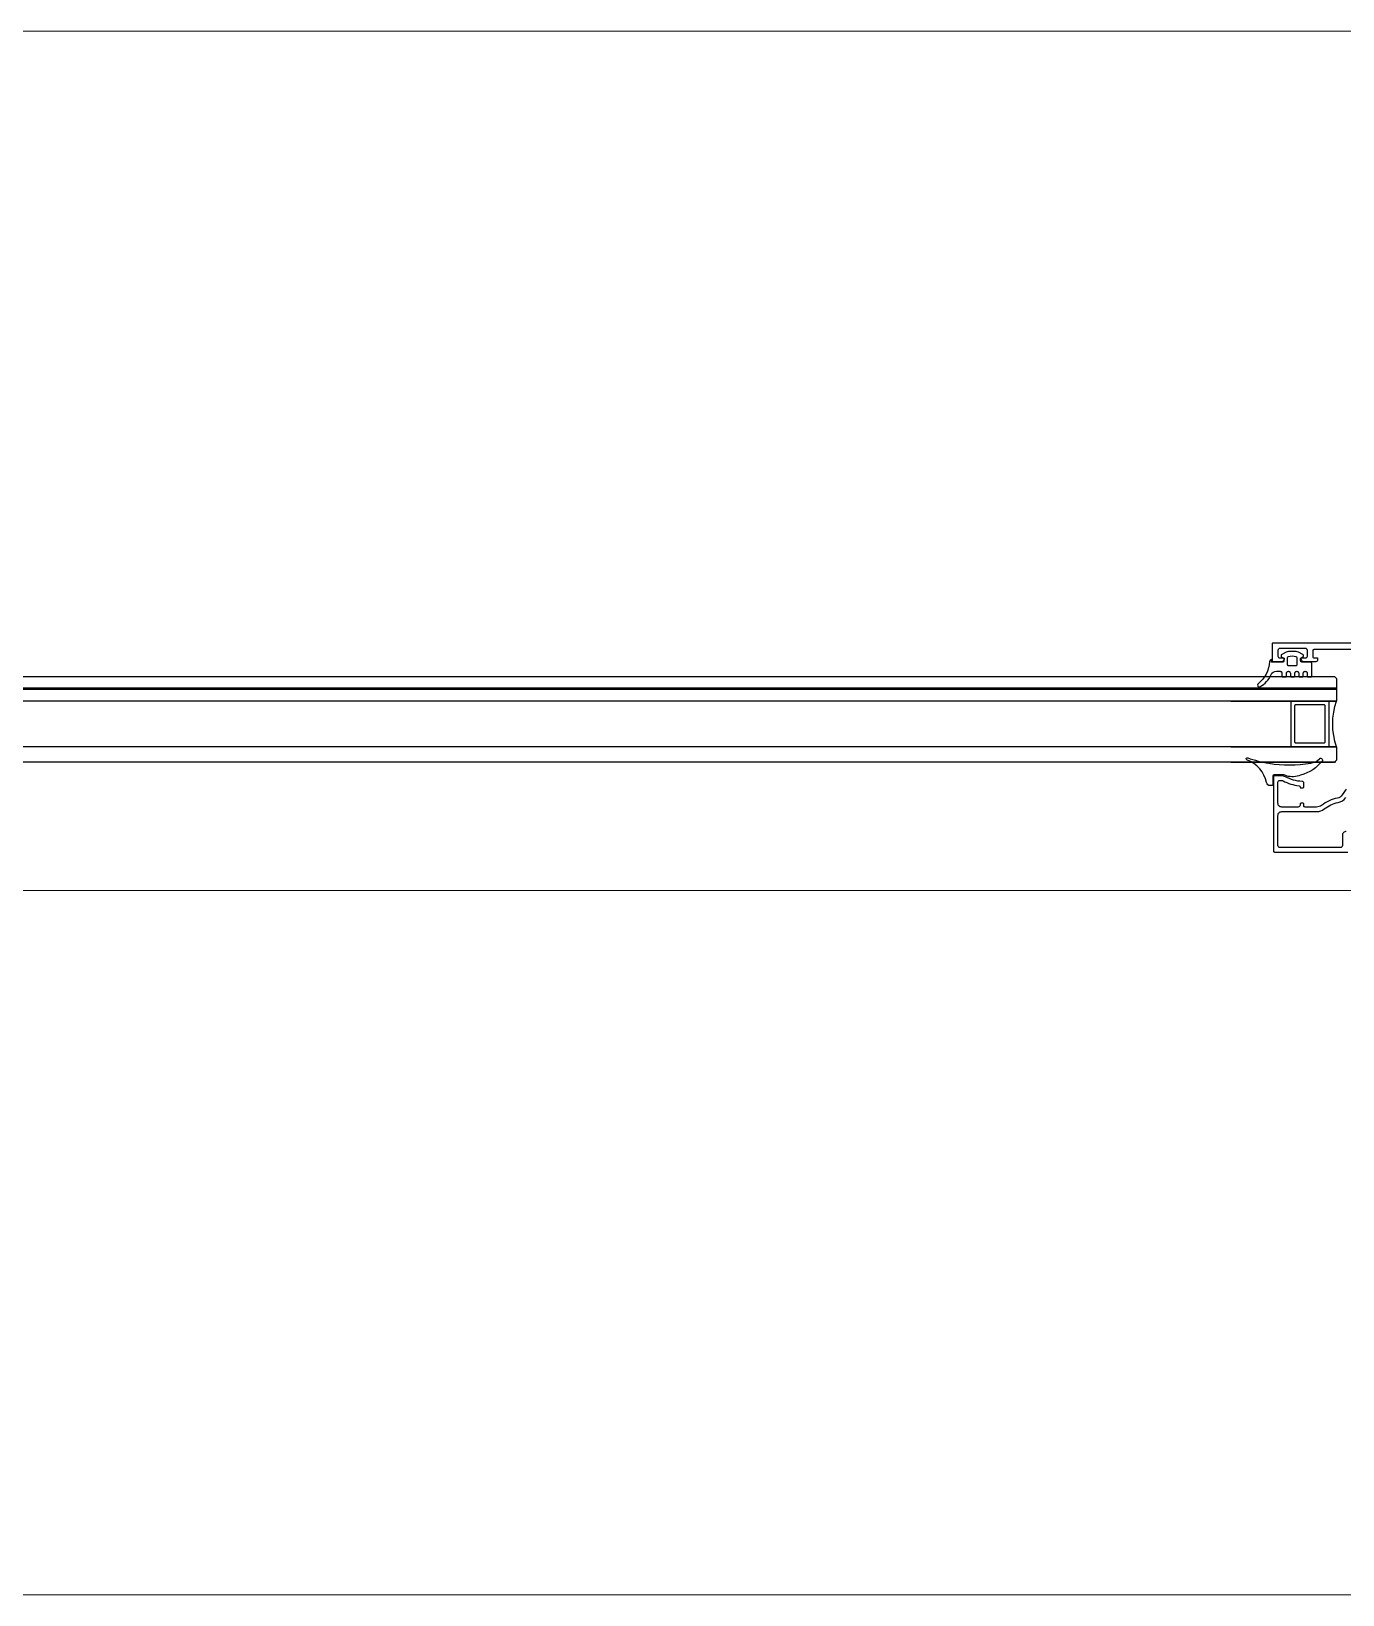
# Model space of a CAD drawing. Extents: x -1439 to 34962, y -872 to 8330.
# Drawn here: x 18275.1 to 18309.5, y 3868.5 to 3909.5 of the extents above; entities that cross this region are included whole.
import ezdxf

# ---------------------------------------------------------------- set-up
doc = ezdxf.new("R2010")
doc.units = 0
doc.linetypes.add('HIDDEN', pattern=[0.375, 0.25, -0.125])
for name, color, linetype, lineweight in [('06D', 9, 'Continuous', 9), ('10', 9, 'Continuous', 9), ('15', 9, 'Continuous', 9)]:
    doc.layers.add(name, color=color, linetype=linetype, lineweight=lineweight)

# ---------------------------------------------------------------- blocks, each defined once
blk = doc.blocks.new('ciftkanatdograma_pr2')
at = {"layer": '06D'}
for points in [[(-0.3, 17), (-149.7, 17)], [(-7.711, -5.535), (-141.935, -5.535)], [(-1.997, -22), (-1.997, -24), (-148, -24), (-148, -22)]]:
    blk.add_lwpolyline(points, dxfattribs=at)
at = {"layer": '10', "lineweight": 25, "ltscale": 0.5}
for p, q in [((-133.22, -0.563), (-135.995, -0.563)), ((-134.795, -0.563), (-134.795, -1.763)), ((-133.22, -1.763), (-135.995, -1.763)), ((-133.22, -2.163), (-135.945, -2.163)), ((-133.22, -2.163), (-135.489, -2.163))]:
    blk.add_line(p, q, dxfattribs=at)
for points in [[(-136.979, 0.785), (-135.399, 0.785, -0.414214), (-135.369, 0.755), (-135.369, 0.595, -0.414214), (-135.399, 0.565), (-135.499, 0.565), (-135.499, 0.515, 0.414214), (-135.449, 0.465), (-135.139, 0.465, 0.414214), (-135.069, 0.535), (-135.069, 0.555, 0.414214), (-135.079, 0.565), (-135.179, 0.565, -0.414214), (-135.229, 0.615), (-135.229, 0.765, -0.414214), (-135.179, 0.815), (-134.509, 0.815, -0.414214), (-134.459, 0.765), (-134.459, 0.615, -0.414214), (-134.509, 0.565), (-134.609, 0.565, 0.414214), (-134.619, 0.555), (-134.619, 0.535, 0.414214), (-134.549, 0.465), (-134.329, 0.465, 0.414214), (-134.319, 0.475), (-134.319, 0.955, 0.414214), (-134.329, 0.965), (-139.194, 0.965, 0.535184)], [(-134.238, 0.475, 0.220745), (-133.928, -0.119, -0.651907), (-133.984, -0.188, -0.176952), (-134.276, 0.128, 0.281357), (-134.419, 0.216), (-134.5, 0.216), (-134.514, 0.216), (-134.521, 0.215), (-134.528, 0.214), (-134.536, 0.211), (-134.543, 0.207), (-134.549, 0.201), (-134.554, 0.195), (-134.558, 0.188), (-134.561, 0.181), (-134.564, 0.166), (-134.564, 0.09), (-134.564, 0.087), (-134.564, 0.084), (-134.566, 0.081), (-134.567, 0.079), (-134.569, 0.076), (-134.572, 0.074), (-134.575, 0.072), (-134.578, 0.071), (-134.584, 0.07), (-134.664, 0.07), (-134.666, 0.07), (-134.669, 0.071), (-134.672, 0.072), (-134.675, 0.074), (-134.678, 0.076), (-134.68, 0.079), (-134.682, 0.081), (-134.683, 0.084), (-134.684, 0.09), (-134.684, 0.166), (-134.684, 0.173), (-134.686, 0.181), (-134.689, 0.188), (-134.693, 0.195), (-134.698, 0.201), (-134.705, 0.207), (-134.712, 0.211), (-134.719, 0.214), (-134.734, 0.216), (-134.741, 0.215), (-134.748, 0.214), (-134.756, 0.211), (-134.763, 0.207), (-134.769, 0.201), (-134.774, 0.195), (-134.778, 0.188), (-134.781, 0.181), (-134.784, 0.166), (-134.784, 0.09), (-134.784, 0.087), (-134.784, 0.084), (-134.786, 0.081), (-134.787, 0.079), (-134.789, 0.076), (-134.792, 0.074), (-134.795, 0.072), (-134.798, 0.071), (-134.804, 0.07), (-134.884, 0.07), (-134.886, 0.07), (-134.889, 0.071), (-134.892, 0.072), (-134.895, 0.074), (-134.898, 0.076), (-134.9, 0.079), (-134.902, 0.081), (-134.903, 0.084), (-134.904, 0.09), (-134.904, 0.166), (-134.904, 0.173), (-134.906, 0.181), (-134.909, 0.188), (-134.913, 0.195), (-134.918, 0.201), (-134.925, 0.207), (-134.932, 0.211), (-134.939, 0.214), (-134.954, 0.216), (-134.961, 0.215), (-134.968, 0.214), (-134.976, 0.211), (-134.983, 0.207), (-134.989, 0.201), (-134.994, 0.195), (-134.998, 0.188), (-135.001, 0.181), (-135.004, 0.166), (-135.004, 0.09), (-135.004, 0.087), (-135.004, 0.084), (-135.006, 0.081), (-135.007, 0.079), (-135.009, 0.076), (-135.012, 0.074), (-135.015, 0.072), (-135.018, 0.071), (-135.024, 0.07), (-135.104, 0.07), (-135.106, 0.07), (-135.109, 0.071), (-135.112, 0.072), (-135.115, 0.074), (-135.118, 0.076), (-135.12, 0.079), (-135.122, 0.081), (-135.123, 0.084), (-135.124, 0.09), (-135.124, 0.166), (-135.124, 0.173), (-135.126, 0.181), (-135.129, 0.188), (-135.133, 0.195), (-135.138, 0.201), (-135.145, 0.207), (-135.152, 0.211), (-135.159, 0.214), (-135.174, 0.216), (-135.181, 0.215), (-135.188, 0.214), (-135.196, 0.211), (-135.203, 0.207), (-135.209, 0.201), (-135.214, 0.195), (-135.218, 0.188), (-135.221, 0.181), (-135.224, 0.166), (-135.224, 0.09), (-135.224, 0.087), (-135.224, 0.084), (-135.226, 0.081), (-135.227, 0.079), (-135.229, 0.076), (-135.232, 0.074), (-135.235, 0.072), (-135.238, 0.071), (-135.244, 0.07), (-135.324, 0.07), (-135.326, 0.07), (-135.329, 0.071), (-135.332, 0.072), (-135.335, 0.074), (-135.338, 0.076), (-135.34, 0.078), (-135.342, 0.081), (-135.343, 0.084), (-135.344, 0.09), (-135.344, 0.428, -0.414214), (-135.314, 0.458), (-135.083, 0.458, 0.414214), (-135.053, 0.488), (-135.053, 0.553, 0.291535), (-135.064, 0.571), (-135.112, 0.591, -0.613042), (-135.114, 0.654), (-134.995, 0.717, -0.127095), (-134.933, 0.733), (-134.733, 0.733, -0.127095), (-134.67, 0.717), (-134.561, 0.66, -0.585233), (-134.561, 0.59), (-134.608, 0.565, 0.167811), (-134.613, 0.553), (-134.613, 0.488, 0.414214), (-134.583, 0.458), (-134.288, 0.458), (-134.288, 0.522, -0.394677), (-134.238, 0.475)], [(-136.248, -3.985, -0.414214), (-136.148, -4.085), (-136.148, -4.355, 0.414214), (-136.098, -4.405), (-134.508, -4.405, 0.414214), (-134.458, -4.355), (-134.458, -3.564, 0.414214), (-134.558, -3.464), (-135.472, -3.464, -0.172094), (-135.674, -3.393, 0.126051), (-136.034, -3.227, -0.197455), (-136.239, -3.096)], [(-136.249, -2.873), (-136.146, -3.027, 0.197455), (-136.018, -3.109, -0.126051), (-135.603, -3.3, 0.178336), (-135.472, -3.344), (-135.168, -3.344, 0.414214), (-135.138, -3.314), (-135.138, -3.274, -0.414214), (-135.108, -3.244), (-135.068, -3.244, -0.414214), (-135.038, -3.274), (-135.038, -3.294, 0.414214), (-134.988, -3.344), (-134.558, -3.344, 0.414214), (-134.458, -3.244), (-134.458, -2.695, 0.414214), (-134.508, -2.645), (-134.56, -2.645, 0.127567), (-134.594, -2.653, -0.09888), (-135.012, -2.787, 0.367727), (-135.038, -2.816, -0.399482), (-135.068, -2.844), (-135.108, -2.844, -0.414214), (-135.138, -2.814), (-135.138, -2.723, -0.400329), (-135.091, -2.673, 0.114933), (-134.654, -2.55, -0.127017), (-134.557, -2.525), (-134.368, -2.525, -0.414214), (-134.338, -2.555), (-134.338, -4.495, -0.414214), (-134.368, -4.525), (-136.288, -4.525, -0.414214)]]:
    blk.add_lwpolyline(points, format="xyb", dxfattribs=at)
for points in [[(-134.727, 0.599, -0.359904), (-134.703, 0.57), (-134.703, 0.394, -0.414214), (-134.733, 0.364), (-134.933, 0.364, -0.414214), (-134.963, 0.394), (-134.963, 0.57, -0.359904), (-134.938, 0.599, -0.094739)], [(-135.695, -0.693, -0.414214), (-135.665, -0.663), (-134.925, -0.663, -0.414214), (-134.895, -0.693), (-134.895, -1.633, -0.414214), (-134.925, -1.663), (-135.665, -1.663, -0.414214), (-135.695, -1.633)], [(-134.325, -2.533), (-134.325, -2.753, 0.414214), (-134.295, -2.783), (-134.257, -2.783, 0.356389), (-134.159, -2.703, -0.262181), (-133.645, -2.11, 0.316752), (-133.625, -2.082, 0.499585), (-133.664, -2.053, -0.048291), (-134.219, -2.195, -0.086497), (-135.318, -2.192, -0.16681), (-135.546, -2.08, 0.169383), (-135.566, -2.066), (-135.579, -2.063, 0.513067), (-135.626, -2.129, 0.159858), (-135.051, -2.509, 0.178819), (-134.685, -2.527), (-134.665, -2.517, -0.13005), (-134.616, -2.503), (-134.355, -2.503, -0.414214)]]:
    blk.add_lwpolyline(points, format="xyb", close=True, dxfattribs=at)
at = {"layer": '15', "lineweight": 25, "ltscale": 0.5}
for p, q in [((-135.995, 0.025), (-135.946, 0.074)), ((-135.995, 0.025), (-135.995, -0.563)), ((-135.946, 0.074), (-85.408, 0.074)), ((-135.995, -0.226), (-85.408, -0.226)), ((-135.995, -0.264), (-85.408, -0.264)), ((-135.978, -0.564), (-85.408, -0.564)), ((-135.795, -0.563), (-135.795, -1.763)), ((-135.995, -1.763), (-135.995, -2.113)), ((-135.978, -1.764), (-85.408, -1.764)), ((-135.995, -2.113), (-135.945, -2.163)), ((-135.978, -2.164), (-85.408, -2.164))]:
    blk.add_line(p, q, dxfattribs=at)
blk.add_arc((-137.745, -1.163), 1.85, 341.0754, 18.9246, dxfattribs=at)

msp = doc.modelspace()

# ---------------------------------------------------------------- block references
at = {"layer": '10', "linetype": 'HIDDEN', "xscale": -1}
msp.add_blockref('ciftkanatdograma_pr2', (18173.338, 3892.5), dxfattribs=at)

doc.saveas('drawing.dxf')
